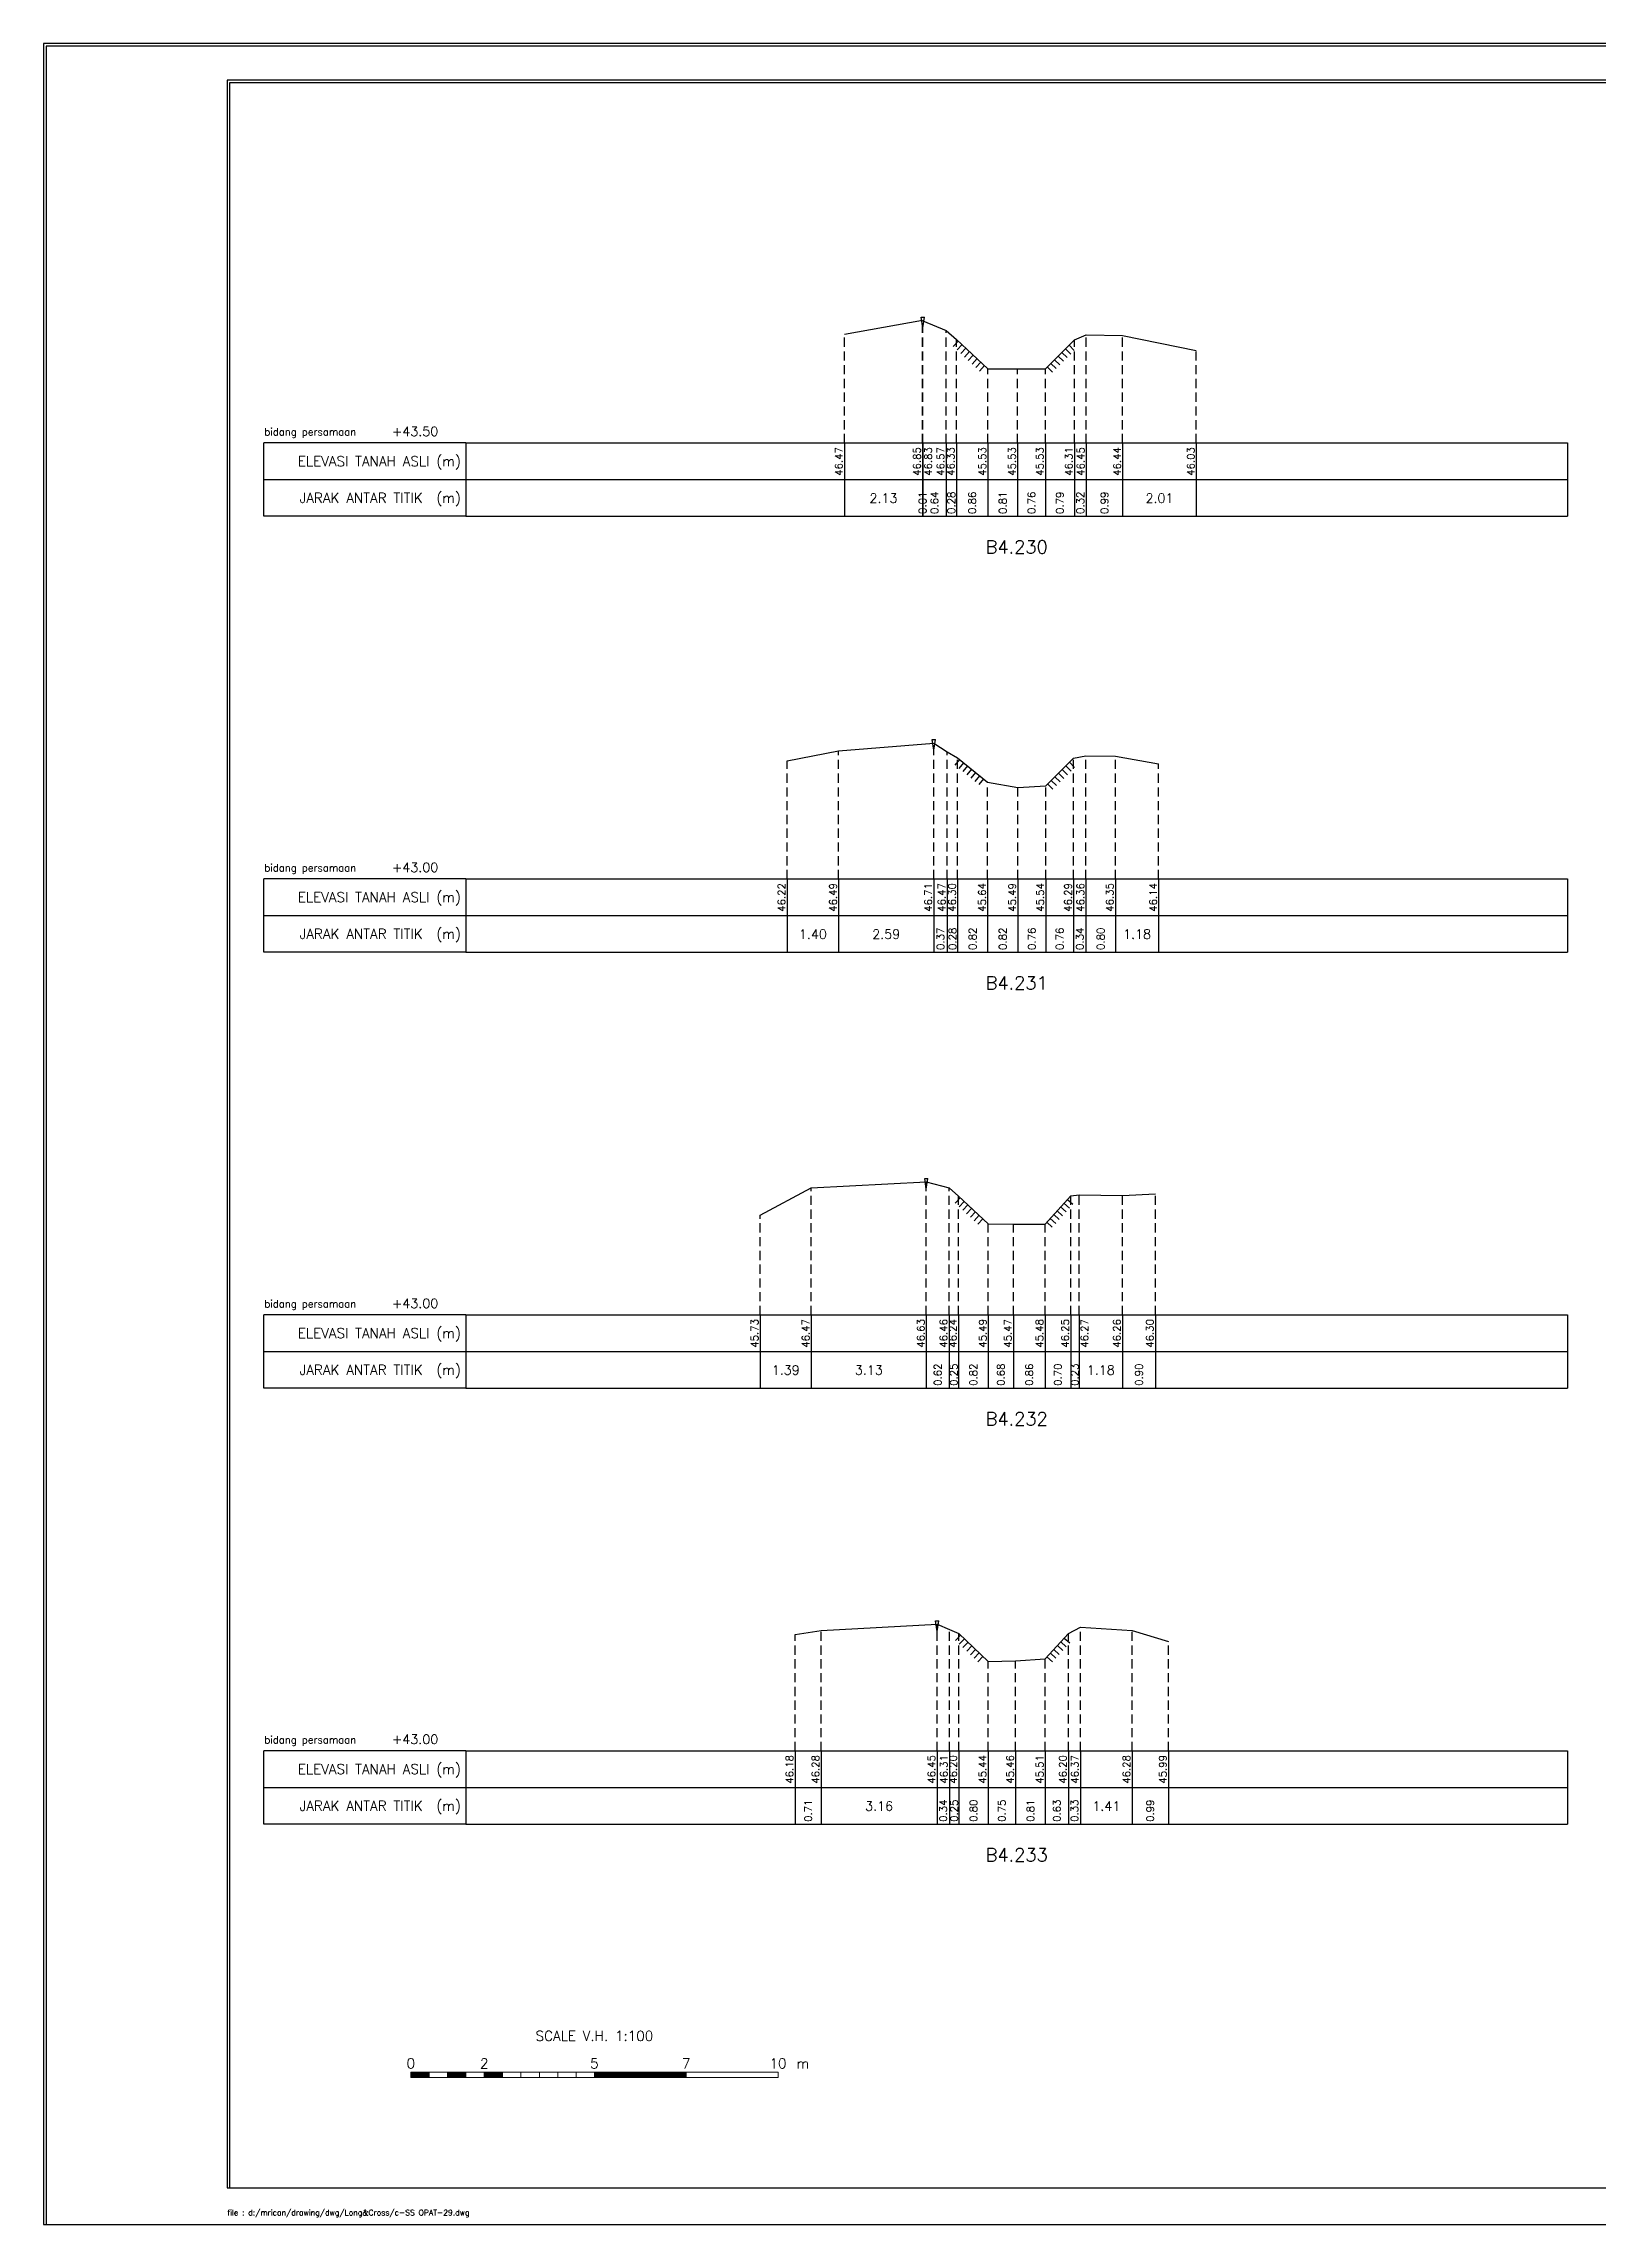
# Model space of a CAD drawing. Header units: inches. Extents: x -11 to 3175, y -842 to -783.
# Drawn here: x 2403 to 2445.3, y -842 to -782.6 of the extents above; entities that cross this region are included whole.
import ezdxf
from ezdxf.enums import TextEntityAlignment as Align

# ---------------------------------------------------------------- set-up
doc = ezdxf.new("R2010")
doc.units = ezdxf.units.IN
doc.header["$MEASUREMENT"] = 0
doc.linetypes.add('DASHED2', pattern=[0.375, 0.25, -0.125])
doc.layers.add('KOP', color=7, linetype='Continuous')
doc.layers.add('pelengkap', color=7, linetype='Continuous')
doc.styles.add('ARIAL', font='arial.ttf')
doc.styles.add('battang01', font='arial.ttf')
doc.styles.add('L100', font='simplex.shx', dxfattribs={"height": 0.254})
doc.styles.add('L140', font='simplex.shx', dxfattribs={"height": 0.356})
doc.styles.add('L60', font='simplex.shx', dxfattribs={"height": 0.152})
doc.styles.add('L80', font='simplex.shx', dxfattribs={"height": 0.203})
doc.styles.add('ROMANS-N', font='ROMANS.SHX', dxfattribs={"width": 0.8})
doc.styles.add('SONDU', font='arial.ttf')
doc.styles.get("Standard").update_dxf_attribs({"font": 'simplex.shx'})
doc.styles.add('STYLE1', font='arial.ttf', dxfattribs={"height": 0.2})

# ---------------------------------------------------------------- blocks, each defined once
blk = doc.blocks.new('kop')
at = {"layer": 'KOP'}
h = blk.add_hatch(color=3, dxfattribs=at)
h.paths.add_polyline_path([(609.87, 69.8), (591.81, 69.8), (591.81, 51.91), (609.87, 51.91)])
h.paths.add_polyline_path([(592.1, 52.25), (592.1, 69.5), (609.53, 69.5), (609.53, 52.25)], flags=16)
edge = h.paths.add_edge_path(flags=0)
edge.add_line((608.87, 52.91), (601.67, 52.91))
edge.add_ellipse((597.68, 52.92), major_axis=(2.82, 2.82), ratio=1, start_angle=314.84704, end_angle=495.15296)
edge.add_line((593.69, 52.91), (592.76, 52.91))
edge.add_line((592.76, 52.91), (592.76, 58.63))
edge.add_line((592.76, 58.63), (595.43, 58.63))
edge.add_ellipse((595.43, 63.37), major_axis=(-3.35, 3.35), ratio=1, start_angle=135, end_angle=315)
edge.add_line((595.43, 68.11), (595.43, 68.84))
edge.add_line((595.43, 68.84), (601.65, 68.84))
edge.add_line((601.65, 68.84), (601.65, 58.59))
edge.add_ellipse((604.86, 58.63), major_axis=(2.26, 2.26), ratio=1, start_angle=135.57378, end_angle=315)
edge.add_line((608.06, 58.63), (608.87, 58.63))
edge.add_line((608.87, 58.63), (608.87, 52.91))
h = blk.add_hatch(dxfattribs=at)
h.set_pattern_fill('ANSI31', color=21)
h.paths.add_polyline_path([(609.53, 69.5), (592.1, 69.5), (592.1, 52.25), (609.53, 52.25)])
edge = h.paths.add_edge_path(flags=16)
edge.add_line((608.06, 58.63), (608.87, 58.63))
edge.add_line((608.87, 58.63), (608.87, 52.91))
edge.add_line((608.87, 52.91), (601.67, 52.91))
edge.add_ellipse((597.68, 52.92), major_axis=(-2.82, 2.82), ratio=1, start_angle=224.84704, end_angle=405.15296)
edge.add_line((593.69, 52.91), (592.76, 52.91))
edge.add_line((592.76, 52.91), (592.76, 58.63))
edge.add_line((592.76, 58.63), (595.43, 58.63))
edge.add_ellipse((595.43, 63.37), major_axis=(-3.35, 3.35), ratio=1, start_angle=135, end_angle=315)
edge.add_line((595.43, 68.11), (595.43, 68.84))
edge.add_line((595.43, 68.84), (601.65, 68.84))
edge.add_line((601.65, 68.84), (601.65, 58.59))
edge.add_ellipse((604.86, 58.63), major_axis=(-2.26, 2.26), ratio=1, start_angle=45.57378, end_angle=225)
h = blk.add_hatch(color=3, dxfattribs=at)
edge = h.paths.add_edge_path()
edge.add_line((601.65, 68.84), (595.43, 68.84))
edge.add_line((595.43, 68.84), (595.43, 68.11))
edge.add_ellipse((595.43, 63.37), major_axis=(-3.35, 3.35), ratio=1, start_angle=135, end_angle=315, ccw=False)
edge.add_line((595.43, 58.63), (592.76, 58.63))
edge.add_line((592.76, 58.63), (592.76, 52.91))
edge.add_line((592.76, 52.91), (593.69, 52.91))
edge.add_ellipse((597.68, 52.92), major_axis=(-2.82, 2.82), ratio=1, start_angle=-135.15296, end_angle=45.15296, ccw=False)
edge.add_line((601.67, 52.91), (608.87, 52.91))
edge.add_line((608.87, 52.91), (608.87, 58.63))
edge.add_line((608.87, 58.63), (608.06, 58.63))
edge.add_ellipse((604.86, 58.63), major_axis=(2.26, 2.26), ratio=1, start_angle=134.42622, end_angle=315, ccw=False)
edge.add_line((601.65, 58.66), (601.65, 68.84))
h = blk.add_hatch(dxfattribs=at)
h.set_pattern_fill('ANSI31', color=41)
h.paths.add_polyline_path([(595.59, 25.44), (591.99, 25.44), (591.99, 22.12), (595.59, 22.12)])
h.paths.add_polyline_path([(594.83, 23.8), (595.49, 22.51), (594.95, 22.51), (594.37, 23.59), (594.37, 22.51), (593.85, 22.51), (593.85, 24.73), (593.24, 22.51), (592.84, 22.51), (592.12, 25.05), (592.67, 25.05), (593.03, 23.54), (593.41, 25.05), (594.37, 25.05), (594.37, 23.99), (594.89, 25.05), (595.46, 25.05)], flags=16)
at = {"color": 2}
blk.add_lwpolyline([(-49.29, -9.99), (790.69, -9.99), (790.69, 583.29), (-49.29, 583.29)], close=True, dxfattribs=at)
at = {"color": 6}
blk.add_lwpolyline([(0.65, 0), (780.7, 0), (780.7, 573.3), (0.65, 573.3)], close=True, dxfattribs=at)
at = {"layer": 'KOP', "color": 5}
for p, q in [((590.8, 70.96), (590.8, 29.98)), ((590.8, 70.96), (780.7, 70.96)), ((400.9, 29.98), (400.9, 0)), ((400.9, 29.98), (590.8, 29.98)), ((590.8, 29.98), (590.8, 0))]:
    blk.add_line(p, q, dxfattribs=at)
at = {"layer": 'KOP', "color": 3}
for p, q in [((591.81, 69.8), (609.87, 69.8)), ((591.81, 51.91), (591.81, 69.8)), ((592.1, 69.5), (609.53, 69.5)), ((592.1, 52.25), (592.1, 69.5)), ((595.43, 68.84), (595.43, 68.11)), ((595.43, 68.84), (601.65, 68.84)), ((601.65, 58.59), (601.65, 68.84)), ((609.53, 69.5), (609.53, 52.25)), ((609.87, 69.8), (609.87, 51.91)), ((592.76, 52.91), (592.76, 58.63)), ((595.43, 58.63), (592.76, 58.63)), ((608.87, 58.63), (608.06, 58.63)), ((608.87, 58.63), (608.87, 52.91)), ((609.87, 51.91), (591.81, 51.91)), ((609.53, 52.25), (592.1, 52.25)), ((593.69, 52.91), (592.76, 52.91)), ((608.87, 52.91), (601.67, 52.91)), ((720.73, 43.98), (780.7, 43.98)), ((720.73, 36.98), (780.7, 36.98)), ((415.9, 29.98), (415.9, 0)), ((430.89, 29.98), (430.89, 0)), ((545.83, 29.98), (545.83, 0)), ((560.82, 29.98), (560.82, 0)), ((575.81, 29.98), (575.81, 0)), ((655.77, 29.98), (655.77, 11.99)), ((675.76, 29.98), (675.76, 0)), ((705.74, 29.98), (705.74, 0)), ((400.9, 24.99), (590.8, 24.99)), ((655.77, 23.99), (720.73, 23.99)), ((720.73, 23.99), (780.7, 23.99)), ((400.9, 19.99), (590.8, 19.99)), ((655.77, 17.99), (720.73, 17.99)), ((720.73, 17.99), (780.7, 17.99)), ((740.72, 17.99), (740.72, 0)), ((400.9, 14.99), (590.8, 14.99)), ((590.8, 6), (720.73, 6))]:
    blk.add_line(p, q, dxfattribs=at)
at = {"layer": 'KOP', "color": 4}
for p, q in [((610.79, 70.96), (610.79, 50.97)), ((720.73, 70.96), (720.73, 0)), ((590.8, 50.97), (720.73, 50.97)), ((720.73, 50.97), (780.7, 50.97)), ((590.8, 29.98), (720.73, 29.98)), ((720.73, 29.98), (780.7, 29.98)), ((590.8, 11.99), (720.73, 11.99))]:
    blk.add_line(p, q, dxfattribs=at)
at = {"layer": 'KOP', "color": 41}
blk.add_line((595.59, 22.12), (591.99, 22.12), dxfattribs=at)
for points in [[(591.99, 25.44), (595.59, 25.44)], [(592.12, 25.05), (592.67, 25.05)], [(592.12, 25.05), (592.84, 22.51)], [(592.2, 25.44), (592.42, 25.44)], [(592.63, 25.44), (592.84, 25.44)], [(592.67, 25.05), (593.03, 23.54), (593.41, 25.05)], [(593.05, 25.44), (593.26, 25.44)], [(593.24, 22.51), (593.85, 24.73)], [(593.41, 25.05), (594.37, 25.05)], [(593.48, 25.44), (593.69, 25.44)], [(593.85, 22.51), (593.85, 24.73)], [(593.9, 25.44), (594.11, 25.44)], [(594.32, 25.44), (594.53, 25.44)], [(594.37, 25.05), (594.37, 23.99)], [(594.37, 23.99), (594.89, 25.05)], [(594.75, 25.44), (594.96, 25.44)], [(594.83, 23.8), (595.46, 25.05)], [(594.83, 23.8), (595.49, 22.51)], [(594.89, 25.05), (595.46, 25.05)], [(595.17, 25.44), (595.38, 25.44)], [(592.84, 22.51), (593.24, 22.51)], [(593.85, 22.51), (594.37, 22.51)], [(594.95, 22.51), (594.37, 23.59)], [(594.37, 23.59), (594.37, 22.51)], [(594.95, 22.51), (595.49, 22.51)]]:
    blk.add_lwpolyline(points, dxfattribs=at)
at = {"layer": 'KOP', "color": 42}
for points in [[(592.2, 29.11), (592.2, 25.44)], [(592.54, 29.11), (592.54, 25.44)], [(592.96, 29.11), (592.96, 25.44)], [(593.38, 29.11), (593.38, 25.44)], [(593.81, 29.11), (593.81, 25.44)], [(594.23, 29.11), (594.23, 25.44)], [(594.65, 29.11), (594.65, 25.44)], [(595.08, 29.11), (595.08, 25.44)], [(595.5, 29.11), (595.5, 25.44)]]:
    blk.add_lwpolyline(points, dxfattribs=at)
at = {"layer": 'KOP', "color": 3}
for centre, major_axis, start_param, end_param in [((595.43, 63.37), (-3.35, 3.35), 2.356194, 5.497787), ((597.68, 52.92), (-2.82, 2.82), 3.924321, 7.071253), ((604.86, 58.63), (-2.26, 2.26), 0.785398, 3.926991)]:
    blk.add_ellipse(centre, major_axis=major_axis, ratio=1, start_param=start_param, end_param=end_param, dxfattribs=at)
at = {"layer": 'KOP', "color": 5, "style": 'SONDU'}
for s, height, width, p, p2 in [('MINISTRY OF PUBLIC WORKS AND HOUSING', 3.4982, 0.971049, (612.49, 65.4), (715.58, 65.4)), ('DIRECTORATE GENERAL OF WATER RESOURCES', 2.7485, 1.100714, (612.33, 60.62), (715.42, 60.62)), ('DIRECTORATE OF IRRIGATION AND LOWLAND', 1.9989, 1.638753, (612.52, 56.15), (715.75, 56.15))]:
    blk.add_text(s, height=height, dxfattribs=dict(at, width=width)).set_placement(p, p2, align=Align.FIT)
at = {"layer": 'KOP', "color": 3, "style": 'ROMANS-N', "width": 1.832261}
blk.add_text('Jalan Pattimura No. 20 Kebayoran Baru, Jakarta Selatan', height=1.2493, dxfattribs=at).set_placement((612.79, 53.07), (715.58, 53.07), align=Align.FIT)
at = {"layer": 'KOP', "color": 5, "style": 'ARIAL'}
blk.add_text('Subject:', height=3.252, dxfattribs=at).set_placement((593.75, 45.87))
at = {"layer": 'KOP', "color": 3}
for s, height, style, p in [('Scheme', 1.999, 'battang01', (722.75, 46.66)), (':', 2, 'battang01', (740.37, 46.56)), ('D.I MRICAN', 1.999, 'battang01', (742.66, 46.66)), ('District', 1.999, 'battang01', (722.68, 39.97)), ('KEDIRI', 1.999, 'battang01', (742.66, 39.66)), (':', 2, 'battang01', (740.38, 39.87)), ('Province', 1.999, 'battang01', (722.75, 32.66)), (':', 2, 'battang01', (740.37, 32.57)), ('EAST JAVA', 1.999, 'battang01', (742.66, 32.66)), ('Prepared by', 1.9989, 'battang01', (657.14, 25.79)), ('No. of Sheet ', 1.9989, 'battang01', (722.52, 26.68)), (':', 2, 'battang01', (740.38, 25.62)), ('in joint venture with:', 1.2493, 'SONDU', (597.56, 21.07)), ('Checked by', 1.999, 'battang01', (657.14, 19.79)), ('Register', 1.999, 'battang01', (722.52, 20.02)), (':', 2, 'battang01', (740.36, 19.92)), ('Team Leader', 1.9989, 'battang01', (657.14, 13.79)), ('Yoo, Kang-Keun', 1.9989, 'battang01', (677.26, 13.79)), ('Date :', 1.999, 'battang01', (722.52, 13.49)), ('No. of Contract :', 1.9989, 'battang01', (743.52, 13.49)), ('No.', 2, 'STYLE1', (404.73, 6.99)), ('Date', 2, 'STYLE1', (417.78, 6.99)), ('Revised', 2, 'STYLE1', (483.04, 7.17)), ('Drawn', 2, 'STYLE1', (550.92, 7.18)), ('Checked', 2, 'STYLE1', (562.62, 7.11)), ('Approv.', 2, 'STYLE1', (578.86, 7.21)), ('Acknowledge by', 1.9989, 'battang01', (592.18, 7.8)), (':', 2, 'battang01', (612.76, 7.81)), ('Approved by', 1.9989, 'battang01', (592.18, 1.8)), (':', 2, 'battang01', (612.81, 1.77)), ('Directorate of Irrigations and Lowlands', 1.9989, 'battang01', (614.08, 1.59))]:
    blk.add_text(s, height=height, dxfattribs=dict(at, style=style)).set_placement(p)
at = {"layer": 'KOP', "color": 6, "style": 'SONDU'}
blk.add_text('PT. VIRAMA KARYA (Persero)', height=2.5809, dxfattribs=at).set_placement((597.36, 26.15))
at = {"layer": 'KOP', "color": 42, "style": 'SONDU'}
blk.add_text('VIRAMA', height=0.942, dxfattribs=at).set_placement((591.3, 21.04))
at = {"layer": 'KOP', "color": 4, "style": 'SONDU'}
for s, p in [('Korean Rural Community Corporation', (592.02, 18.86)), ('PT. Wiratman', (592.02, 16.86)), ('PT. Terasis Erojaya', (591.94, 12.59)), ('PT. Tuah Agung Anugrah', (592, 14.73))]:
    blk.add_text(s, height=1.4992, dxfattribs=at).set_placement(p)
at = {"layer": 'KOP', "color": 3, "insert": (719.86, 60.77), "char_height": 2.4987, "width": 61.4394, "attachment_point": 4, "style": 'SONDU'}
blk.add_mtext('\\pi1.9124;Project Preparation Consultant (PPC)\\P\\pi3.0493;Firm For Develompent of the Mrican \\P\\pi7.7731;Irrigation System In East Java', dxfattribs=at)
at = {"layer": 'KOP', "color": 2, "insert": (597.57, 24.25), "char_height": 0.9995, "width": 48.7181, "attachment_point": 1, "style": 'SONDU'}
blk.add_mtext('Jl. Hang Tuah Raya No.26, Kebayoran Baru Jakarta Selatan 12120 Indonesia', dxfattribs=at)
blk = doc.blocks.new('*X6')
at = {"color": 0}
for p, q in [((20000, 6250), (25000, 6250)), ((20000, 6200), (25000, 6200)), ((20000, 6150), (25000, 6150)), ((20000, 6100), (25000, 6100)), ((20000, 6050), (25000, 6050))]:
    blk.add_line(p, q, dxfattribs=at)
blk = doc.blocks.new('*X5')
at = {"color": 0}
for p, q in [((14000, 6250), (15000, 6250)), ((14000, 6200), (15000, 6200)), ((14000, 6150), (15000, 6150)), ((14000, 6100), (15000, 6100)), ((14000, 6050), (15000, 6050))]:
    blk.add_line(p, q, dxfattribs=at)
blk = doc.blocks.new('*X3')
at = {"color": 0}
for p, q in [((10000, 6250), (11000, 6250)), ((10000, 6200), (11000, 6200)), ((10000, 6150), (11000, 6150)), ((10000, 6100), (11000, 6100)), ((10000, 6050), (11000, 6050))]:
    blk.add_line(p, q, dxfattribs=at)
blk = doc.blocks.new('*X4')
at = {"color": 0}
for p, q in [((12000, 6250), (13000, 6250)), ((12000, 6200), (13000, 6200)), ((12000, 6150), (13000, 6150)), ((12000, 6100), (13000, 6100)), ((12000, 6050), (13000, 6050))]:
    blk.add_line(p, q, dxfattribs=at)
blk = doc.blocks.new('c100')
at = {"color": 2}
blk.add_lwpolyline([(-5, -1), (79.1, -1), (79.1, 58.4), (-5, 58.4)], close=True, dxfattribs=at)
at = {"color": 6}
blk.add_lwpolyline([(0, 0), (78.1, 0), (78.1, 57.4), (0, 57.4)], close=True, dxfattribs=at)
at = {"color": 3, "lineweight": 0}
for points in [[(5, 3), (5.5, 3), (5.5, 3.15), (5, 3.15)], [(5.5, 3), (6, 3), (6, 3.15), (5.5, 3.15)], [(6, 3), (6.5, 3), (6.5, 3.15), (6, 3.15)], [(6.5, 3), (7, 3), (7, 3.15), (6.5, 3.15)], [(7, 3), (7.5, 3), (7.5, 3.15), (7, 3.15)], [(7.5, 3), (8, 3), (8, 3.15), (7.5, 3.15)], [(8, 3), (8.5, 3), (8.5, 3.15), (8, 3.15)], [(8.5, 3), (9, 3), (9, 3.15), (8.5, 3.15)], [(9, 3), (9.5, 3), (9.5, 3.15), (9, 3.15)], [(9.5, 3), (10, 3), (10, 3.15), (9.5, 3.15)], [(10, 3), (12.5, 3), (12.5, 3.15), (10, 3.15)], [(12.5, 3), (15, 3), (15, 3.15), (12.5, 3.15)]]:
    blk.add_lwpolyline(points, close=True, dxfattribs=at)
at = {"color": 1, "lineweight": 0, "xscale": 0.0005, "yscale": 0.0005, "zscale": 0.0005}
for name in ['*X3', '*X4', '*X5', '*X6']:
    blk.add_blockref(name, (0, 0), dxfattribs=at)
at = {"color": 3}
for s, p in [('SCALE V.H. 1:100', (10, 4)), ('0', (5, 3.25)), ('2', (7, 3.25)), ('5', (10, 3.25)), ('7', (12.5, 3.25)), ('10', (15, 3.25))]:
    blk.add_text(s, height=0.27, dxfattribs=at).set_placement(p, align=Align.CENTER)
blk.add_text('m', height=0.27, dxfattribs=at).set_placement((15.5, 3.25))
blk = doc.blocks.new('das2')
at = {"color": 5, "linetype": 'Continuous'}
for q in [(0, 1), (17.75, 1)]:
    blk.add_line((2.75, 1), q, dxfattribs=at)
at = {"color": 3, "linetype": 'Continuous'}
for p, q in [((2.75, 1), (2.75, 0)), ((17.75, 1), (17.75, 0)), ((0, 0.5), (17.75, 0.5)), ((2.75, 0), (0, 0)), ((2.75, 0), (17.75, 0))]:
    blk.add_line(p, q, dxfattribs=at)
blk.add_lwpolyline([(0, 0), (0, 1)], dxfattribs=at)
blk.add_text('bidang persamaan', height=0.1, dxfattribs=at).set_placement((0.005, 1.1))
at = {"color": 5, "linetype": 'Continuous'}
for s, p in [('ELEVASI TANAH ASLI (m)', (2.683, 0.683)), ('JARAK ANTAR TITIK  (m)', (2.683, 0.183))]:
    blk.add_text(s, height=0.135, dxfattribs=at).set_placement(p, align=Align.RIGHT)
blk = doc.blocks.new('gbrpatok')
at = {"color": 2, "linetype": 'Continuous'}
for p, q in [((-0.00045, 0.00096), (0.00045, 0.00096)), ((0, -0.00196), (-0.00045, 0.00096)), ((0, -0.00196), (0.00045, 0.00096))]:
    blk.add_line(p, q, dxfattribs=at)

msp = doc.modelspace()

# ---------------------------------------------------------------- linework, layer by layer
at = {"color": 2, "linetype": 'Continuous', "lineweight": -3}
for p, q in [((2424.807, -790.51), (2426.935, -790.132)), ((2426.935, -790.132), (2426.942, -790.149)), ((2426.942, -790.149), (2427.579, -790.415)), ((2427.579, -790.415), (2427.858, -790.655)), ((2431.071, -790.671), (2431.394, -790.533)), ((2431.394, -790.533), (2432.385, -790.546)), ((2432.385, -790.546), (2434.391, -790.955)), ((2427.858, -790.655), (2428.716, -791.455)), ((2430.284, -791.457), (2431.071, -790.671)), ((2428.716, -791.455), (2429.523, -791.456)), ((2429.523, -791.456), (2430.284, -791.457)), ((2423.25, -802.134), (2424.65, -801.864)), ((2424.65, -801.864), (2427.243, -801.653)), ((2427.243, -801.653), (2427.61, -801.893)), ((2427.61, -801.893), (2427.891, -802.054)), ((2427.891, -802.054), (2428.708, -802.72)), ((2430.291, -802.816), (2431.051, -802.064)), ((2431.051, -802.064), (2431.386, -801.995)), ((2431.386, -801.995), (2432.187, -802.012)), ((2432.187, -802.012), (2433.366, -802.217)), ((2428.708, -802.72), (2429.529, -802.864)), ((2429.529, -802.864), (2430.291, -802.816)), ((2422.514, -814.507), (2423.906, -813.762)), ((2423.906, -813.762), (2427.039, -813.606)), ((2427.039, -813.606), (2427.658, -813.77)), ((2427.658, -813.77), (2427.911, -813.993)), ((2427.911, -813.993), (2428.727, -814.744)), ((2430.272, -814.756), (2430.97, -813.981)), ((2430.97, -813.981), (2431.198, -813.96)), ((2431.198, -813.96), (2432.381, -813.975)), ((2432.381, -813.975), (2433.28, -813.929)), ((2428.727, -814.744), (2429.411, -814.759)), ((2429.411, -814.759), (2430.272, -814.756)), ((2424.174, -825.827), (2427.331, -825.655)), ((2427.331, -825.655), (2427.67, -825.796)), ((2423.467, -825.932), (2424.174, -825.827)), ((2427.67, -825.796), (2427.922, -825.904)), ((2427.922, -825.904), (2428.722, -826.668)), ((2430.277, -826.597), (2430.91, -825.906)), ((2430.91, -825.906), (2431.237, -825.736)), ((2431.237, -825.736), (2432.642, -825.824)), ((2432.642, -825.824), (2433.631, -826.123)), ((2428.722, -826.668), (2429.471, -826.648)), ((2429.471, -826.648), (2430.277, -826.597))]:
    msp.add_line(p, q, dxfattribs=at)
at = {"color": 1, "linetype": 'DASHED2', "lineweight": -3}
for p, q in [((2424.807, -793.482), (2424.807, -790.51)), ((2426.935, -793.482), (2426.935, -790.132)), ((2426.942, -793.482), (2426.942, -790.149)), ((2427.579, -793.482), (2427.579, -790.415)), ((2431.394, -793.482), (2431.394, -790.533)), ((2432.385, -793.482), (2432.385, -790.546)), ((2427.858, -793.482), (2427.858, -790.655)), ((2431.071, -793.482), (2431.071, -790.671)), ((2434.391, -793.482), (2434.391, -790.955)), ((2428.716, -793.482), (2428.716, -791.455)), ((2429.523, -793.482), (2429.523, -791.456)), ((2430.284, -793.482), (2430.284, -791.457)), ((2424.65, -805.358), (2424.65, -801.864)), ((2427.243, -805.358), (2427.243, -801.653)), ((2427.61, -805.358), (2427.61, -801.893)), ((2423.25, -805.358), (2423.25, -802.134)), ((2427.891, -805.358), (2427.891, -802.054)), ((2431.051, -805.358), (2431.051, -802.064)), ((2431.386, -805.358), (2431.386, -801.995)), ((2432.187, -805.358), (2432.187, -802.012)), ((2433.366, -805.358), (2433.366, -802.217)), ((2428.708, -805.358), (2428.708, -802.72)), ((2429.529, -805.358), (2429.529, -802.864)), ((2430.291, -805.358), (2430.291, -802.816)), ((2423.906, -817.232), (2423.906, -813.762)), ((2427.039, -817.232), (2427.039, -813.606)), ((2427.658, -817.232), (2427.658, -813.77)), ((2427.911, -817.232), (2427.911, -813.993)), ((2430.97, -817.232), (2430.97, -813.981)), ((2431.198, -817.232), (2431.198, -813.96)), ((2432.381, -817.232), (2432.381, -813.975)), ((2433.28, -817.232), (2433.28, -813.929)), ((2422.514, -817.232), (2422.514, -814.507)), ((2428.727, -817.232), (2428.727, -814.744)), ((2429.411, -817.232), (2429.411, -814.759)), ((2430.272, -817.232), (2430.272, -814.756)), ((2427.331, -829.108), (2427.331, -825.655)), ((2423.467, -829.108), (2423.467, -825.932)), ((2424.174, -829.108), (2424.174, -825.827)), ((2427.67, -829.108), (2427.67, -825.796)), ((2427.922, -829.108), (2427.922, -825.904)), ((2430.91, -829.108), (2430.91, -825.906)), ((2431.237, -829.108), (2431.237, -825.736)), ((2432.642, -829.108), (2432.642, -825.824)), ((2433.631, -829.108), (2433.631, -826.123)), ((2428.722, -829.108), (2428.722, -826.668)), ((2429.471, -829.108), (2429.471, -826.648)), ((2430.277, -829.108), (2430.277, -826.597))]:
    msp.add_line(p, q, dxfattribs=at)
at = {"color": 1, "linetype": 'Continuous', "lineweight": -3}
for p, q in [((2424.807, -793.482), (2424.807, -795.482)), ((2426.935, -793.482), (2426.935, -795.482)), ((2426.942, -793.482), (2426.942, -795.482)), ((2427.579, -793.482), (2427.579, -795.482)), ((2427.858, -793.482), (2427.858, -795.482)), ((2428.716, -793.482), (2428.716, -795.482)), ((2429.523, -793.482), (2429.523, -795.482)), ((2430.284, -793.482), (2430.284, -795.482)), ((2431.071, -793.482), (2431.071, -795.482)), ((2431.394, -793.482), (2431.394, -795.482)), ((2432.385, -793.482), (2432.385, -795.482)), ((2434.391, -793.482), (2434.391, -795.482)), ((2423.25, -805.358), (2423.25, -807.358)), ((2424.65, -805.358), (2424.65, -807.358)), ((2427.243, -805.358), (2427.243, -807.358)), ((2427.61, -805.358), (2427.61, -807.358)), ((2427.891, -805.358), (2427.891, -807.358)), ((2428.708, -805.358), (2428.708, -807.358)), ((2429.529, -805.358), (2429.529, -807.358)), ((2430.291, -805.358), (2430.291, -807.358)), ((2431.051, -805.358), (2431.051, -807.358)), ((2431.386, -805.358), (2431.386, -807.358)), ((2432.187, -805.358), (2432.187, -807.358)), ((2433.366, -805.358), (2433.366, -807.358)), ((2422.514, -817.232), (2422.514, -819.232)), ((2423.906, -817.232), (2423.906, -819.232)), ((2427.039, -817.232), (2427.039, -819.232)), ((2427.658, -817.232), (2427.658, -819.232)), ((2427.911, -817.232), (2427.911, -819.232)), ((2428.727, -817.232), (2428.727, -819.232)), ((2429.411, -817.232), (2429.411, -819.232)), ((2430.272, -817.232), (2430.272, -819.232)), ((2430.97, -817.232), (2430.97, -819.232)), ((2431.198, -817.232), (2431.198, -819.232)), ((2432.381, -817.232), (2432.381, -819.232)), ((2433.28, -817.232), (2433.28, -819.232)), ((2423.467, -829.108), (2423.467, -831.108)), ((2424.174, -829.108), (2424.174, -831.108)), ((2427.331, -829.108), (2427.331, -831.108)), ((2427.67, -829.108), (2427.67, -831.108)), ((2427.922, -829.108), (2427.922, -831.108)), ((2428.722, -829.108), (2428.722, -831.108)), ((2429.471, -829.108), (2429.471, -831.108)), ((2430.277, -829.108), (2430.277, -831.108)), ((2430.91, -829.108), (2430.91, -831.108)), ((2431.237, -829.108), (2431.237, -831.108)), ((2432.642, -829.108), (2432.642, -831.108)), ((2433.631, -829.108), (2433.631, -831.108))]:
    msp.add_line(p, q, dxfattribs=at)
at = {"layer": 'pelengkap', "color": 1, "linetype": 'Continuous', "lineweight": -3}
for p, q in [((2427.909, -790.703), (2427.773, -790.849)), ((2428.012, -790.799), (2427.875, -790.945)), ((2428.114, -790.894), (2427.978, -791.04)), ((2428.216, -790.99), (2428.08, -791.136)), ((2428.319, -791.085), (2428.182, -791.231)), ((2428.421, -791.181), (2428.285, -791.327)), ((2430.63, -791.111), (2430.772, -791.253)), ((2430.73, -791.012), (2430.871, -791.154)), ((2430.829, -790.913), (2430.97, -791.055)), ((2430.928, -790.814), (2431.069, -790.956)), ((2428.524, -791.276), (2428.387, -791.422)), ((2428.626, -791.372), (2428.489, -791.518)), ((2430.333, -791.408), (2430.474, -791.549)), ((2430.432, -791.309), (2430.574, -791.451)), ((2430.531, -791.21), (2430.673, -791.352)), ((2427.946, -802.098), (2427.819, -802.253)), ((2428.054, -802.186), (2427.928, -802.341)), ((2428.163, -802.275), (2428.036, -802.43)), ((2428.271, -802.363), (2428.145, -802.518)), ((2428.38, -802.452), (2428.253, -802.607)), ((2430.639, -802.471), (2430.78, -802.613)), ((2430.739, -802.372), (2430.879, -802.514)), ((2430.838, -802.274), (2430.979, -802.416)), ((2430.938, -802.175), (2431.078, -802.317)), ((2428.488, -802.54), (2428.362, -802.695)), ((2428.597, -802.629), (2428.47, -802.784)), ((2430.341, -802.766), (2430.482, -802.908)), ((2430.44, -802.668), (2430.581, -802.81)), ((2430.54, -802.569), (2430.681, -802.711)), ((2427.963, -814.041), (2427.827, -814.188)), ((2428.066, -814.136), (2427.93, -814.283)), ((2428.169, -814.23), (2428.033, -814.378)), ((2428.272, -814.325), (2428.136, -814.472)), ((2430.694, -814.288), (2430.843, -814.422)), ((2430.788, -814.184), (2430.936, -814.318)), ((2430.881, -814.08), (2431.03, -814.214)), ((2428.375, -814.42), (2428.239, -814.567)), ((2428.478, -814.515), (2428.342, -814.662)), ((2428.581, -814.61), (2428.445, -814.757)), ((2430.319, -814.704), (2430.468, -814.838)), ((2430.413, -814.6), (2430.562, -814.734)), ((2430.507, -814.496), (2430.655, -814.63)), ((2430.6, -814.392), (2430.749, -814.526)), ((2427.973, -825.952), (2427.835, -826.097)), ((2428.074, -826.049), (2427.936, -826.193)), ((2428.175, -826.145), (2428.037, -826.29)), ((2428.276, -826.242), (2428.138, -826.387)), ((2430.608, -826.235), (2430.756, -826.37)), ((2430.703, -826.132), (2430.85, -826.267)), ((2430.797, -826.029), (2430.945, -826.164)), ((2428.378, -826.339), (2428.24, -826.483)), ((2428.479, -826.435), (2428.341, -826.58)), ((2428.58, -826.532), (2428.442, -826.677)), ((2430.325, -826.545), (2430.472, -826.68)), ((2430.419, -826.442), (2430.567, -826.577)), ((2430.514, -826.338), (2430.661, -826.473))]:
    msp.add_line(p, q, dxfattribs=at)

# ---------------------------------------------------------------- block references
at = {"color": 2, "linetype": 'Continuous', "lineweight": -3}
msp.add_blockref('c100', (2408, -841), dxfattribs=at)
for name, p, xscale, yscale, zscale in [('kop', (2408, -841), 0.1, 0.1, 0.1), ('das2', (2409, -795.475), 2, 2, 2), ('das2', (2409, -807.35), 2, 2, 2), ('das2', (2409, -819.225), 2, 2, 2), ('das2', (2409, -831.1), 2, 2, 2)]:
    msp.add_blockref(name, p, dxfattribs=dict(at, xscale=xscale, yscale=yscale, zscale=zscale))
at = {"color": 1, "linetype": 'Continuous', "lineweight": -3, "xscale": 100, "yscale": 100, "zscale": 100}
for p in [(2426.942, -790.149), (2427.243, -801.653), (2427.039, -813.606), (2427.331, -825.655)]:
    msp.add_blockref('gbrpatok', p, dxfattribs=at)

# ---------------------------------------------------------------- texts
at = {"color": 3, "linetype": 'Continuous', "lineweight": -3, "style": 'L100'}
for s, p in [('+43.50', (2413.116, -793.29)), ('2.13', (2425.871, -795.107)), ('2.01', (2433.388, -795.107)), ('+43.00', (2413.116, -805.165)), ('1.40', (2423.95, -806.983)), ('2.59', (2425.946, -806.983)), ('1.18', (2432.777, -806.983)), ('+43.00', (2413.116, -817.04)), ('1.39', (2423.21, -818.857)), ('3.13', (2425.473, -818.857)), ('1.18', (2431.79, -818.857)), ('+43.00', (2413.116, -828.915)), ('3.16', (2425.752, -830.733)), ('1.41', (2431.94, -830.733))]:
    msp.add_text(s, height=0.254, dxfattribs=at).set_placement(p, align=Align.CENTER)
at = {"color": 3, "linetype": 'Continuous', "lineweight": -3, "style": 'L80'}
for s, p in [('46.47', (2424.757, -793.982)), ('46.85', (2426.885, -793.982)), ('46.83', (2427.191, -793.982)), ('46.57', (2427.529, -793.982)), ('46.33', (2427.808, -793.982)), ('45.53', (2428.665, -793.982)), ('45.53', (2429.473, -793.982)), ('45.53', (2430.233, -793.982)), ('46.31', (2431.021, -793.982)), ('46.45', (2431.344, -793.982)), ('46.44', (2432.335, -793.982)), ('46.03', (2434.341, -793.982)), ('46.22', (2423.199, -805.857)), ('46.49', (2424.6, -805.857)), ('46.71', (2427.193, -805.857)), ('46.47', (2427.559, -805.857)), ('46.30', (2427.841, -805.857)), ('45.64', (2428.658, -805.857)), ('45.49', (2429.479, -805.857)), ('45.54', (2430.241, -805.857)), ('46.29', (2431, -805.857)), ('46.36', (2431.336, -805.857)), ('46.35', (2432.137, -805.857)), ('46.14', (2433.316, -805.857)), ('45.73', (2422.464, -817.732)), ('46.47', (2423.856, -817.732)), ('46.63', (2426.989, -817.732)), ('46.46', (2427.608, -817.732)), ('46.24', (2427.861, -817.732)), ('45.49', (2428.677, -817.732)), ('45.47', (2429.361, -817.732)), ('45.48', (2430.222, -817.732)), ('46.25', (2430.92, -817.732)), ('46.27', (2431.448, -817.732)), ('46.26', (2432.331, -817.732)), ('46.30', (2433.23, -817.732)), ('46.18', (2423.417, -829.608)), ('46.28', (2424.124, -829.608)), ('46.45', (2427.281, -829.608)), ('46.31', (2427.619, -829.608)), ('46.20', (2427.872, -829.608)), ('45.44', (2428.672, -829.608)), ('45.46', (2429.421, -829.608)), ('45.51', (2430.227, -829.608)), ('46.20', (2430.86, -829.608)), ('46.37', (2431.187, -829.608)), ('46.28', (2432.592, -829.608)), ('45.99', (2433.581, -829.608))]:
    msp.add_text(s, height=0.203, rotation=90, dxfattribs=at).set_placement(p, align=Align.CENTER)
for s, p in [('0.01', (2426.938, -795.107)), ('0.64', (2427.26, -795.107)), ('0.28', (2427.719, -795.107)), ('0.86', (2428.287, -795.107)), ('0.81', (2429.119, -795.107)), ('0.76', (2429.903, -795.107)), ('0.79', (2430.677, -795.107)), ('0.32', (2431.232, -795.107)), ('0.99', (2431.89, -795.107)), ('0.37', (2427.426, -806.983)), ('0.28', (2427.751, -806.983)), ('0.82', (2428.3, -806.983)), ('0.82', (2429.119, -806.983)), ('0.76', (2429.91, -806.983)), ('0.76', (2430.671, -806.983)), ('0.34', (2431.218, -806.983)), ('0.80', (2431.787, -806.983)), ('0.62', (2427.349, -818.857)), ('0.25', (2427.785, -818.857)), ('0.82', (2428.319, -818.857)), ('0.68', (2429.069, -818.857)), ('0.86', (2429.842, -818.857)), ('0.70', (2430.621, -818.857)), ('0.23', (2431.084, -818.857)), ('0.90', (2432.83, -818.857)), ('0.71', (2423.821, -830.733)), ('0.34', (2427.5, -830.733)), ('0.25', (2427.796, -830.733)), ('0.80', (2428.322, -830.733)), ('0.75', (2429.096, -830.733)), ('0.81', (2429.874, -830.733)), ('0.63', (2430.594, -830.733)), ('0.33', (2431.073, -830.733)), ('0.99', (2433.137, -830.733))]:
    msp.add_text(s, height=0.203, rotation=90, dxfattribs=at).set_placement(p, align=Align.MIDDLE_CENTER)
at = {"color": 4, "linetype": 'Continuous', "lineweight": -3, "style": 'L140'}
for s, p in [('B4.230', (2429.5, -796.487)), ('B4.231', (2429.5, -808.362)), ('B4.232', (2429.5, -820.237)), ('B4.233', (2429.5, -832.112))]:
    msp.add_text(s, height=0.356, dxfattribs=at).set_placement(p, align=Align.CENTER)
at = {"color": 2, "linetype": 'Continuous', "lineweight": -3, "style": 'L60'}
msp.add_text('file : d:/mrican/drawing/dwg/Long&Cross/c-SS OPAT-29.dwg', height=0.152, dxfattribs=at).set_placement((2408, -841.8), align=Align.BOTTOM_LEFT)

doc.saveas('drawing.dxf')
